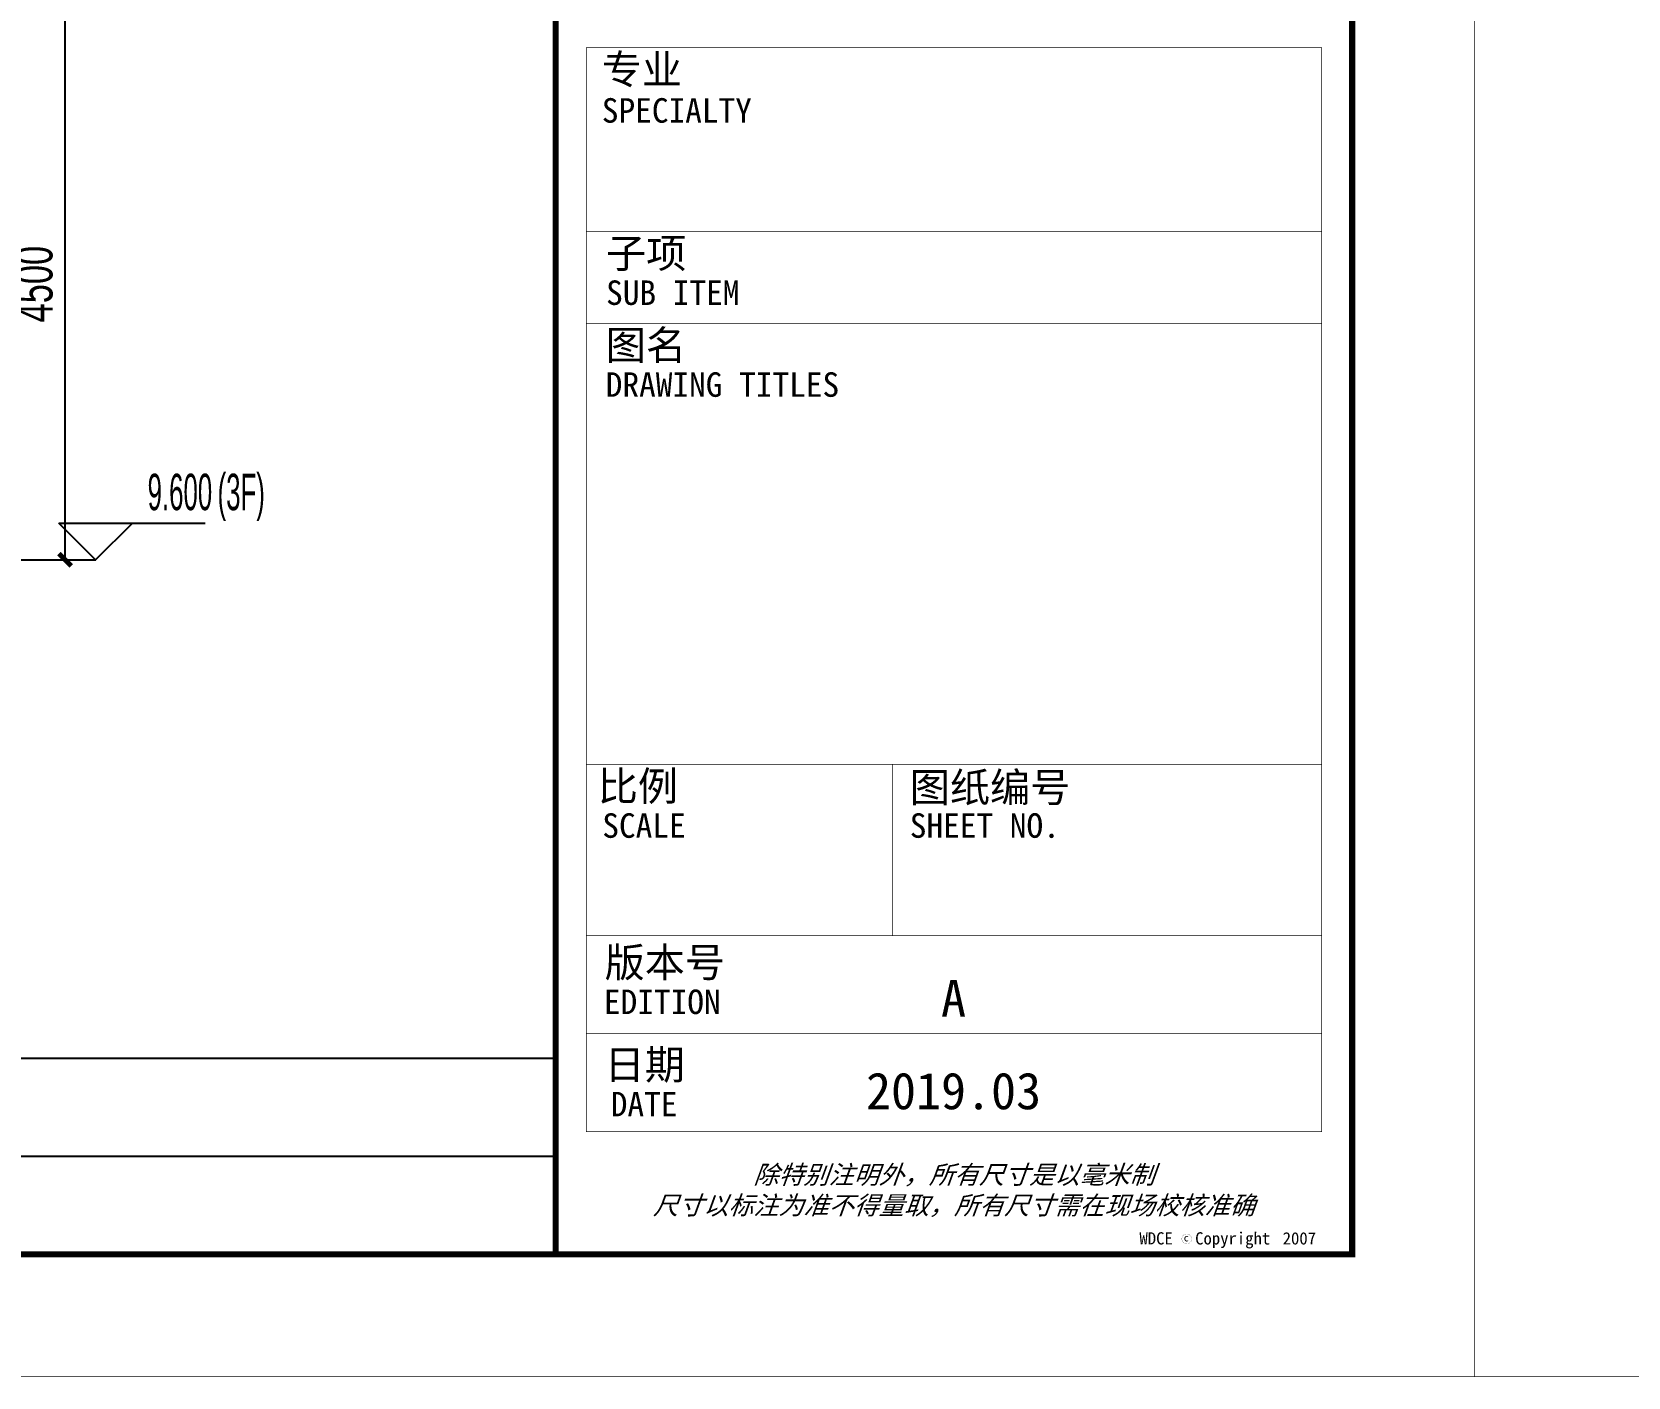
# Model space of a CAD drawing. Extents: x -483182 to 812890, y -390528 to -214858.
# Drawn here: x -221653 to -208629, y -353794 to -342813 of the extents above; entities that cross this region are included whole.
import ezdxf
from ezdxf.enums import TextEntityAlignment as Align

# ---------------------------------------------------------------- set-up
doc = ezdxf.new("R2010")
doc.units = 0
doc.header["$LTSCALE"] = 1000
doc.header["$MEASUREMENT"] = 0
for name, color, linetype in [('01-标注_标高', 200, 'Continuous'), ('01-标注_轴线坐标', 132, 'Continuous'), ('02-TEXT_标注', 130, 'Continuous'), ('A-0-图名图例', 2, 'Continuous')]:
    doc.layers.add(name, color=color, linetype=linetype)
doc.styles.add('_TCH_DIM', font='ros.shx', dxfattribs={"width": 0.75, "bigfont": 'jd.shx'})
doc.styles.add('_TCH_DIM_T3', font='ros.shx', dxfattribs={"width": 0.705882, "bigfont": 'jd.shx'})
doc.styles.add('图签信息$0$华文细黑', font='STXIHEI_0.TTF', dxfattribs={"height": 10})
doc.dimstyles.new('_TCH_ARCH&&100', dxfattribs={"dimtxt": 297.5, "dimasz": 100, "dimexe": 250, "dimexo": 300, "dimgap": 100, "dimtad": 1, "dimdec": 0, "dimzin": 0, "dimdsep": 46, "dimtxsty": '_TCH_DIM_T3', "dimblk": 'ARCHTICK', "dimcen": 0.09, "dimclrt": 7, "dimazin": 2, "dimtfac": 1, "dimtdec": 0, "dimtix": 1, "dimtmove": 2, "dimatfit": 3, "dimfxl": 0, "dimtolj": 1, "dimtzin": 0, "dimarcsym": 0})

# ---------------------------------------------------------------- blocks, each defined once
blk = doc.blocks.new('图签信息$0$WDCE Copyright200X')
at = {"const_width": 0.016}
blk.add_lwpolyline([(-10.6, 1.26, 1), (-11.4, 1.26, 1)], format="xyb", close=True, dxfattribs=at)
at = {"style": '图签信息$0$华文细黑'}
for s, p in [('WDCE ', (-11.46, 0.5)), ('     Copyright ', (-3.51, 0.5))]:
    blk.add_text(s, height=1, dxfattribs=at).set_placement(p, align=Align.BOTTOM_RIGHT)
blk.add_text('c', height=0.6, dxfattribs=at).set_placement((-11.04, 1.35), align=Align.MIDDLE_CENTER)
blk.add_attdef('200X', text='', height=1, dxfattribs=at).set_placement((-0.45, 0.5), align=Align.BOTTOM_RIGHT)
blk = doc.blocks.new('图签信息')
at = {"const_width": 0.5}
blk.add_lwpolyline([(-65, 0), (0, 0), (0, 500.5), (-65, 500.5)], close=True, dxfattribs=at)
at = {"const_width": 0.05}
for points in [[(-62.5, 98.5), (-2.5, 98.5), (-2.5, 10), (-62.5, 10), (-62.5, 98.5)], [(-62.5, 83.5), (-2.5, 83.5)], [(-62.5, 76), (-2.5, 76)], [(-62.5, 40), (-2.5, 40)], [(-37.5, 40), (-37.5, 26)], [(-62.5, 26), (-2.5, 26)], [(-62.5, 18), (-2.5, 18)]]:
    blk.add_lwpolyline(points, dxfattribs=at)
blk.add_blockref('图签信息$0$WDCE Copyright200X', (-2.5, 0)).add_auto_attribs({'200X': '2007'})
at = {"style": '图签信息$0$华文细黑'}
for s, height, p in [('专业', 2.4, (-61.23, 97.93)), ('SPECIALTY', 2, (-61.23, 94.38)), ('子项', 2.4, (-60.88, 82.92)), ('SUB ITEM', 2, (-60.88, 79.5)), ('图名', 2.4, (-60.91, 75.41)), ('DRAWING TITLES', 2, (-60.91, 72)), ('比例', 2.4, (-61.56, 39.42)), ('图纸编号', 2.4, (-36.1, 39.32)), ('SCALE', 2, (-61.19, 36)), ('SHEET NO.', 2, (-36.1, 36)), ('版本号', 2.4, (-61, 25.03)), ('EDITION', 2, (-61.06, 21.61)), ('日期', 2.4, (-61, 16.68)), ('DATE', 2, (-60.5, 13.26))]:
    blk.add_text(s, height=height, dxfattribs=at).set_placement(p, align=Align.TOP_LEFT)
at = {"color": 4, "style": '图签信息$0$华文细黑'}
for s, p in [('A', (-32.53, 19.4)), ('2019.03', (-32.53, 11.84))]:
    blk.add_text(s, height=3, dxfattribs=at).set_placement(p, align=Align.CENTER)
at = {"style": '图签信息$0$华文细黑', "oblique": 20}
for s, p in [('除特别注明外，所有尺寸是以毫米制', (-32.5, 6.5)), ('尺寸以标注为准不得量取，所有尺寸需在现场校核准确', (-32.5, 4))]:
    blk.add_text(s, height=1.5, dxfattribs=at).set_placement(p, align=Align.MIDDLE_CENTER)
blk = doc.blocks.new('图框-A1+1-4')
for points, const_width in [([(0, 0), (1051, 0), (1051, 594), (0, 594)], 0.05), ([(976, 584), (25, 584), (25, 10), (976, 10)], 0.5)]:
    blk.add_lwpolyline(points, close=True, dxfattribs=dict(const_width=const_width))
blk = doc.blocks.new('图框-A1')
at = {"const_width": 0.05}
blk.add_lwpolyline([(0, 0), (841, 0), (841, 594), (0, 594)], close=True, dxfattribs=at)
blk = doc.blocks.new('_ArchTick')
at = {"color": 0, "linetype": 'ByBlock', "const_width": 0.4}
blk.add_lwpolyline([(-0.5, -0.5), (0.5, 0.5)], dxfattribs=at)
blk = doc.blocks.new('*D1820')
at = {"layer": '01-标注_轴线坐标', "color": 0, "lineweight": -2, "transparency": 16777216}
for p, q in [((-221744, -342622), (-221133, -342622)), ((-221383, -347122), (-221383, -342622)), ((-221744, -347122), (-221133, -347122))]:
    blk.add_line(p, q, dxfattribs=at)
at = {"layer": 'Defpoints', "color": 0, "transparency": 16777216}
for p in [(-222044, -342622), (-221383, -342622), (-222044, -347122)]:
    blk.add_point(p, dxfattribs=at)
at = {"layer": '01-标注_轴线坐标', "color": 0, "lineweight": -2, "transparency": 16777216, "xscale": 100, "yscale": 100, "zscale": 100}
for p, rotation in [((-221383, -342622), 90), ((-221383, -347122), 270)]:
    blk.add_blockref('_ArchTick', p, dxfattribs=dict(at, rotation=rotation))
at = {"layer": '01-标注_轴线坐标', "color": 7, "transparency": 16777216, "insert": (-221632, -344872), "char_height": 297.5, "attachment_point": 5, "rotation": 90, "style": '_TCH_DIM_T3'}
blk.add_mtext('\\A1;4500', dxfattribs=at)

msp = doc.modelspace()

# ---------------------------------------------------------------- linework, layer by layer
at = {"layer": '01-标注_标高'}
for p, q in [((-221133.5, -347122.4), (-221433.5, -346822.4)), ((-221433.5, -346822.4), (-220238.5, -346822.4)), ((-221133.5, -347122.4), (-220833.5, -346822.4))]:
    msp.add_line(p, q, dxfattribs=at)
at = {"layer": 'A-0-图名图例'}
for p, q in [((-312480, -351191.9), (-217380, -351191.9)), ((-312480, -351991.9), (-217380, -351991.9))]:
    msp.add_line(p, q, dxfattribs=at)

# ---------------------------------------------------------------- block references
for name, p, xscale, yscale, zscale in [('图框-A1+1-4', (-314980, -353791.9), 100, 100, 100), ('图框-A1', (-209880, -353791.9), 100, 100, 100), ('图签信息', (-210880, -352791.9), 100.0000000000001, 100.0000000000001, 100.0000000000001)]:
    msp.add_blockref(name, p, dxfattribs=dict(xscale=xscale, yscale=yscale, zscale=zscale))

# ---------------------------------------------------------------- texts
at = {"layer": '02-TEXT_标注', "style": '_TCH_DIM', "width": 0.529412}
for s, p in [('9.600', (-220709.5, -346717.4)), ('(3F)', (-220138.5, -346717.4))]:
    msp.add_text(s, height=297.5, dxfattribs=at).set_placement(p)

# ---------------------------------------------------------------- dimensions: what is measured, and where the dimension line sits
at = {"layer": '01-标注_轴线坐标'}
dim = msp.add_aligned_dim(p1=(-222043.7, -347122.4), p2=(-222043.7, -342622.4), distance=-660.2, dimstyle='_TCH_ARCH&&100', dxfattribs=at)
dim.commit()
dim.dimension.update_dxf_attribs({"geometry": '*D1820', "text_midpoint": (-221632.2, -344872.4)})

doc.saveas('drawing.dxf')
